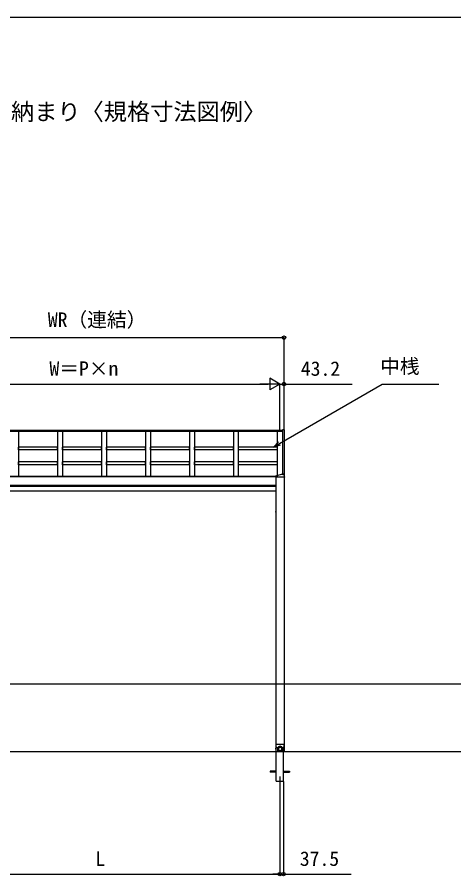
# Model space of a CAD drawing. Units: millimetres, scale not verified. Extents: x -10500 to 10500, y -15600 to 15524.
# Drawn here: x -2326 to 2194, y 6120 to 15000 of the extents above; entities that cross this region are included whole.
import ezdxf
from ezdxf.enums import TextEntityAlignment as Align

# ---------------------------------------------------------------- set-up
doc = ezdxf.new("R2010")
doc.units = ezdxf.units.MM
doc.header["$LTSCALE"] = 80
for name, color, linetype in [('0-2_USER1', 3, 'Continuous'), ('0-3_YKK_12', 2, 'Continuous'), ('0-4_YKK_A1', 4, 'Continuous'), ('0-5_YKK_D', 6, 'Continuous'), ('0-6_YKK_ZWAK', 7, 'Continuous')]:
    doc.layers.add(name, color=color, linetype=linetype)
doc.styles.add('ＭＳ ゴシック', font='')
doc.styles.get('ＭＳ ゴシック').set_extended_font_data('MS Gothic')

msp = doc.modelspace()

# ---------------------------------------------------------------- linework, layer by layer
at = {"layer": '0-3_YKK_12'}
msp.add_line((393.2, 7147.5), (393.2, 7047.5), dxfattribs=at)
at = {"layer": '0-4_YKK_A1'}
for p, q in [((420.2, 10725.73), (-3183.3, 10725.73)), ((420.2, 10718.79), (-3183.3, 10718.79)), ((420.2, 10713.55), (-3183.3, 10713.55)), ((-2311.8, 10713.55), (-2311.8, 10250.83)), ((-1906.8, 10713.55), (-1906.8, 10250.83)), ((-1856.8, 10713.55), (-1856.8, 10250.83)), ((-1451.8, 10713.55), (-1451.8, 10250.83)), ((-1401.8, 10713.55), (-1401.8, 10250.83)), ((-996.8, 10713.55), (-996.8, 10250.83)), ((-946.8, 10713.55), (-946.8, 10250.83)), ((-541.8, 10713.55), (-541.8, 10250.83)), ((-491.8, 10713.55), (-491.8, 10250.83)), ((-86.8, 10713.55), (-86.8, 10250.83)), ((-36.8, 10713.55), (-36.8, 10250.83)), ((368.2, 10261.05), (368.2, 10713.55)), ((420.2, 10733.36), (420.2, 10273.29)), ((436.4, 10733.36), (420.2, 10733.36)), ((436.4, 10733.36), (436.4, 10273.29)), ((350.2, 10247.03), (-3226.8, 10247.03)), ((350.2, 10245), (-3226.8, 10245)), ((350.2, 10250.83), (-3204.3, 10250.83)), ((350.2, 10255.93), (411.2, 10273.29)), ((350.2, 10244.58), (350.2, 10255.93)), ((351.1, 10243.91), (350.61, 10244.41)), ((350.7, 10243.91), (350.7, 7404)), ((440.7, 10243.91), (350.7, 10243.91)), ((351.2, 10246.37), (440.2, 10246.37)), ((351.2, 10244.41), (440.2, 10244.41)), ((352.22, 10243.91), (351.73, 10244.41)), ((353.35, 10243.91), (352.85, 10244.41)), ((354.47, 10243.91), (353.98, 10244.41)), ((355.59, 10243.91), (355.1, 10244.41)), ((355.3, 10249.79), (355.3, 10250.23)), ((356.71, 10243.91), (356.22, 10244.41)), ((357.84, 10243.91), (357.34, 10244.41)), ((358.96, 10243.91), (358.47, 10244.41)), ((358.75, 10251.5), (358.75, 10251.81)), ((360.08, 10243.91), (359.59, 10244.41)), ((360.71, 10251.21), (360.71, 10251.51)), ((361.2, 10243.91), (360.71, 10244.41)), ((361.69, 10251.21), (361.69, 10251.51)), ((362.33, 10243.91), (361.83, 10244.41)), ((363.45, 10243.91), (362.96, 10244.41)), ((363.65, 10251.81), (363.65, 10251.5)), ((364.57, 10243.91), (364.08, 10244.41)), ((365.69, 10243.91), (365.2, 10244.41)), ((366.82, 10243.91), (366.32, 10244.41)), ((367.1, 10249.79), (367.1, 10250.23)), ((367.94, 10243.91), (367.45, 10244.41)), ((369.06, 10243.91), (368.57, 10244.41)), ((370.18, 10243.91), (369.69, 10244.41)), ((371.31, 10243.91), (370.81, 10244.41)), ((372.43, 10243.91), (371.94, 10244.41)), ((373.55, 10243.91), (373.06, 10244.41)), ((374.67, 10243.91), (374.18, 10244.41)), ((375.8, 10243.91), (375.3, 10244.41)), ((376.92, 10243.91), (376.43, 10244.41)), ((378.04, 10243.91), (377.55, 10244.41)), ((379.16, 10243.91), (378.67, 10244.41)), ((380.29, 10243.91), (379.79, 10244.41)), ((381.41, 10243.91), (380.92, 10244.41)), ((382.53, 10243.91), (382.04, 10244.41)), ((383.65, 10243.91), (383.16, 10244.41)), ((384.78, 10243.91), (384.28, 10244.41)), ((385.9, 10243.91), (385.41, 10244.41)), ((387.02, 10243.91), (386.53, 10244.41)), ((388.14, 10243.91), (387.65, 10244.41)), ((389.27, 10243.91), (388.77, 10244.41)), ((390.39, 10243.91), (389.9, 10244.41)), ((391.51, 10243.91), (391.02, 10244.41)), ((392.63, 10243.91), (392.14, 10244.41)), ((393.76, 10243.91), (393.26, 10244.41)), ((394.88, 10243.91), (394.39, 10244.41)), ((396, 10243.91), (395.51, 10244.41)), ((397.12, 10243.91), (396.63, 10244.41)), ((398.25, 10243.91), (397.75, 10244.41)), ((399.37, 10243.91), (398.88, 10244.41)), ((400.49, 10243.91), (400, 10244.41)), ((401.61, 10243.91), (401.12, 10244.41)), ((402.74, 10243.91), (402.24, 10244.41)), ((403.86, 10243.91), (403.37, 10244.41)), ((404.98, 10243.91), (404.49, 10244.41)), ((406.1, 10243.91), (405.61, 10244.41)), ((407.23, 10243.91), (406.73, 10244.41)), ((408.35, 10243.91), (407.86, 10244.41)), ((409.47, 10243.91), (408.98, 10244.41)), ((410.59, 10243.91), (410.1, 10244.41)), ((411.2, 10273.29), (426.24, 10273.29)), ((411.72, 10243.91), (411.22, 10244.41)), ((412.84, 10243.91), (412.35, 10244.41)), ((413.96, 10243.91), (413.47, 10244.41)), ((415.08, 10243.91), (414.59, 10244.41)), ((416.21, 10243.91), (415.71, 10244.41)), ((417.33, 10243.91), (416.84, 10244.41)), ((418.45, 10243.91), (417.96, 10244.41)), ((419.57, 10243.91), (419.08, 10244.41)), ((420.7, 10243.91), (420.2, 10244.41)), ((421.82, 10243.91), (421.33, 10244.41)), ((422.94, 10243.91), (422.45, 10244.41)), ((424.06, 10243.91), (423.57, 10244.41)), ((424.3, 10271.5), (424.3, 10271.93)), ((425.19, 10243.91), (424.69, 10244.41)), ((426.31, 10243.91), (425.82, 10244.41)), ((427.43, 10243.91), (426.94, 10244.41)), ((427.75, 10273.21), (427.75, 10273.51)), ((428.55, 10243.91), (428.06, 10244.41)), ((429.68, 10243.91), (429.19, 10244.41)), ((429.71, 10272.91), (429.71, 10273.22)), ((430.8, 10243.91), (430.31, 10244.41)), ((430.69, 10272.91), (430.69, 10273.22)), ((431.92, 10243.91), (431.43, 10244.41)), ((433.05, 10243.91), (432.55, 10244.41)), ((432.65, 10273.51), (432.65, 10273.21)), ((434.17, 10243.91), (433.68, 10244.41)), ((434.16, 10273.29), (440.2, 10273.29)), ((435.29, 10243.91), (434.8, 10244.41)), ((436.41, 10243.91), (435.92, 10244.41)), ((436.1, 10271.5), (436.1, 10271.93)), ((437.54, 10243.91), (437.04, 10244.41)), ((438.66, 10243.91), (438.17, 10244.41)), ((439.78, 10243.91), (439.29, 10244.41)), ((440.9, 10243.91), (440.41, 10244.41)), ((440.7, 7404), (440.7, 10243.91)), ((441.2, 10244.58), (441.2, 10273.12)), ((350.7, 10155), (-3226.8, 10155)), ((350.7, 10144.22), (-3226.8, 10144.22)), ((350.7, 10097.5), (-3204.3, 10097.5)), ((350.11, 9888.6), (348.96, 9888.4)), ((350.11, 9879.4), (348.96, 9879.6)), ((350.11, 9879.4), (350.11, 9888.6)), ((350.11, 9888.6), (350.7, 9888.5)), ((350.11, 9879.4), (350.7, 9879.5)), ((350.7, 9879.5), (350.7, 9888.5)), ((7341.43, 8102.5), (-9076.45, 8102.5)), ((352.2, 7472), (357.2, 7477)), ((434.2, 7477), (357.2, 7477)), ((434.2, 7477), (439.2, 7472)), ((439.2, 7404), (439.2, 7472)), ((7341.43, 7402.5), (-9076.45, 7402.5)), ((350.11, 7438.6), (348.96, 7438.4)), ((350.11, 7429.4), (348.96, 7429.6)), ((350.11, 7429.4), (350.11, 7438.6)), ((350.11, 7438.6), (350.7, 7438.5)), ((350.11, 7429.4), (350.7, 7429.5)), ((350.7, 7429.5), (350.7, 7438.5)), ((350.7, 7404), (372.2, 7404)), ((355.7, 7404), (355.7, 7402.5)), ((355.7, 7097.5), (355.7, 7402.5)), ((359.47, 7446.59), (358.65, 7446.59)), ((375.7, 7431.95), (375.7, 7433.78)), ((415.7, 7433.78), (415.7, 7431.95)), ((418.7, 7440.02), (418.7, 7433.78)), ((418.7, 7433.78), (418.7, 7432.91)), ((419.2, 7435.2), (419.2, 7404)), ((419.2, 7404), (439.2, 7404)), ((440.7, 7404), (419.2, 7404)), ((429.47, 7446.59), (428.65, 7446.59)), ((430.7, 7404), (430.7, 7402.5)), ((430.7, 7097.5), (430.7, 7402.5)), ((355.7, 7202), (293.2, 7202)), ((293.2, 7202), (293.2, 7193)), ((355.7, 7193), (293.2, 7193)), ((430.7, 7202), (493.2, 7202)), ((430.7, 7193), (493.2, 7193)), ((493.2, 7202), (493.2, 7193)), ((355.7, 7097.5), (430.7, 7097.5))]:
    msp.add_line(p, q, dxfattribs=at)
for points in [[(-1907.3, 10525.17), (-1907.3, 10553.9), (-2311.3, 10553.9)], [(-1907.3, 10525.17), (-2311.3, 10525.17), (-2311.3, 10553.9)], [(-1452.3, 10525.17), (-1452.3, 10553.9), (-1856.3, 10553.9)], [(-1452.3, 10525.17), (-1856.3, 10525.17), (-1856.3, 10553.9)], [(-997.3, 10525.17), (-997.3, 10553.9), (-1401.3, 10553.9)], [(-997.3, 10525.17), (-1401.3, 10525.17), (-1401.3, 10553.9)], [(-542.3, 10525.17), (-542.3, 10553.9), (-946.3, 10553.9)], [(-542.3, 10525.17), (-946.3, 10525.17), (-946.3, 10553.9)], [(-87.3, 10525.17), (-87.3, 10553.9), (-491.3, 10553.9)], [(-87.3, 10525.17), (-491.3, 10525.17), (-491.3, 10553.9)], [(367.7, 10525.17), (367.7, 10553.9), (-36.3, 10553.9)], [(367.7, 10525.17), (-36.3, 10525.17), (-36.3, 10553.9)], [(-1907.3, 10371.31), (-1907.3, 10400.05), (-2311.3, 10400.05)], [(-1907.3, 10371.31), (-2311.3, 10371.31), (-2311.3, 10400.05)], [(-1452.3, 10371.31), (-1452.3, 10400.05), (-1856.3, 10400.05)], [(-1452.3, 10371.31), (-1856.3, 10371.31), (-1856.3, 10400.05)], [(-997.3, 10371.31), (-997.3, 10400.05), (-1401.3, 10400.05)], [(-997.3, 10371.31), (-1401.3, 10371.31), (-1401.3, 10400.05)], [(-542.3, 10371.31), (-542.3, 10400.05), (-946.3, 10400.05)], [(-542.3, 10371.31), (-946.3, 10371.31), (-946.3, 10400.05)], [(-87.3, 10371.31), (-87.3, 10400.05), (-491.3, 10400.05)], [(-87.3, 10371.31), (-491.3, 10371.31), (-491.3, 10400.05)], [(367.7, 10371.31), (367.7, 10400.05), (-36.3, 10400.05)], [(367.7, 10371.31), (-36.3, 10371.31), (-36.3, 10400.05)], [(359.73, 10251.71), (359.86, 10251.73), (360, 10251.74), (360.13, 10251.74), (360.27, 10251.73), (360.4, 10251.71), (360.53, 10251.68), (360.65, 10251.62), (360.71, 10251.51)], [(361.69, 10251.51), (361.75, 10251.62), (361.87, 10251.68), (362, 10251.71), (362.13, 10251.73), (362.27, 10251.74), (362.4, 10251.74), (362.54, 10251.73), (362.67, 10251.71)], [(428.73, 10273.42), (428.86, 10273.44), (429, 10273.45), (429.13, 10273.45), (429.27, 10273.44), (429.4, 10273.42), (429.53, 10273.38), (429.65, 10273.32), (429.71, 10273.22)], [(430.69, 10273.22), (430.75, 10273.32), (430.87, 10273.38), (431, 10273.42), (431.13, 10273.44), (431.27, 10273.45), (431.4, 10273.45), (431.54, 10273.44), (431.67, 10273.42)], [(352.2, 7472), (352.2, 7404), (372.2, 7404), (372.2, 7435.2)], [(358.65, 7446.59), (358.65, 7447.41), (359.47, 7447.41)], [(360.29, 7448.23), (360.29, 7449.05), (361.11, 7449.05), (361.11, 7448.23)], [(361.11, 7445.77), (361.11, 7444.95), (360.29, 7444.95), (360.29, 7445.77)], [(361.93, 7447.41), (362.75, 7447.41), (362.75, 7446.59), (361.93, 7446.59)], [(405.68, 7412.27), (404.23, 7411.63), (402.73, 7411.1), (401.2, 7410.67), (399.65, 7410.34), (398.08, 7410.12), (396.49, 7410.01), (394.91, 7410.01), (393.32, 7410.12), (391.75, 7410.34), (390.2, 7410.67), (388.67, 7411.1), (387.17, 7411.63), (385.72, 7412.27), (384.32, 7413), (382.96, 7413.83), (381.67, 7414.75), (380.45, 7415.76), (379.3, 7416.85), (378.22, 7418.02), (377.23, 7419.25), (376.33, 7420.56), (375.52, 7421.92), (374.81, 7423.33), (374.2, 7424.79), (373.68, 7426.28), (373.28, 7427.81), (372.98, 7429.37), (372.79, 7430.94), (372.7, 7432.52), (372.73, 7434.1), (372.87, 7435.67), (373.11, 7437.24), (373.47, 7438.78), (373.93, 7440.29), (374.49, 7441.77), (375.15, 7443.21), (375.92, 7444.6), (376.77, 7445.93), (377.72, 7447.2)], [(372.7, 7432.91), (372.7, 7433.78), (372.7, 7440.02)], [(403.18, 7412.94), (401.73, 7412.46), (400.25, 7412.08), (398.75, 7411.81), (397.23, 7411.65), (395.7, 7411.59), (394.17, 7411.65), (392.65, 7411.81), (391.15, 7412.08), (389.67, 7412.46), (388.22, 7412.94), (386.81, 7413.52), (385.44, 7414.2), (384.13, 7414.98), (382.88, 7415.85), (381.69, 7416.8), (380.57, 7417.84), (379.53, 7418.95), (378.57, 7420.14), (377.7, 7421.39), (376.92, 7422.7), (376.23, 7424.06), (375.65, 7425.46), (375.17, 7426.91), (374.79, 7428.38), (374.52, 7429.88), (374.35, 7431.39), (374.3, 7432.91), (374.35, 7434.43), (374.52, 7435.95), (374.79, 7437.44), (375.17, 7438.92), (375.65, 7440.36), (376.23, 7441.77), (376.92, 7443.13), (377.7, 7444.44), (378.57, 7445.69), (379.53, 7446.87), (380.57, 7447.99), (381.69, 7449.02)], [(395.7, 7451.88), (394.22, 7451.82), (392.75, 7451.66), (391.3, 7451.39), (389.87, 7451.01), (388.48, 7450.53), (387.12, 7449.95), (385.81, 7449.27), (384.55, 7448.49), (383.35, 7447.63), (382.23, 7446.68), (381.17, 7445.65), (380.2, 7444.54), (379.31, 7443.36), (378.5, 7442.13), (377.8, 7440.83), (377.19, 7439.49), (376.68, 7438.11), (376.27, 7436.69), (375.98, 7435.25), (375.79, 7433.79), (375.7, 7432.32), (375.73, 7430.85), (375.87, 7429.38), (376.11, 7427.93), (376.46, 7426.5), (376.92, 7425.1), (377.48, 7423.74), (378.14, 7422.42), (378.89, 7421.15), (379.74, 7419.95), (380.67, 7418.81), (381.69, 7417.74), (382.78, 7416.74), (383.94, 7415.83), (385.17, 7415.01), (386.46, 7414.29), (387.79, 7413.65), (389.17, 7413.12), (390.58, 7412.69)], [(377.72, 7447.2), (378.75, 7448.4), (379.86, 7449.53), (381.05, 7450.58), (382.31, 7451.54), (383.63, 7452.42), (385.01, 7453.2), (386.44, 7453.89), (387.92, 7454.47), (389.43, 7454.96), (390.97, 7455.34), (392.53, 7455.61), (394.11, 7455.77), (395.7, 7455.82)], [(381.69, 7449.02), (382.88, 7449.98), (384.13, 7450.85), (385.44, 7451.62), (386.81, 7452.3), (388.22, 7452.89), (389.67, 7453.37), (391.15, 7453.74), (392.65, 7454.01), (394.17, 7454.18), (395.7, 7454.23)], [(390.58, 7412.69), (392.03, 7412.37), (393.49, 7412.15), (394.96, 7412.04), (396.44, 7412.04), (397.91, 7412.15), (399.38, 7412.37), (400.82, 7412.69), (402.23, 7413.12), (403.61, 7413.65), (404.94, 7414.29), (406.23, 7415.01), (407.46, 7415.83), (408.62, 7416.74), (409.71, 7417.74), (410.73, 7418.81), (411.66, 7419.95), (412.51, 7421.15), (413.26, 7422.42), (413.92, 7423.74), (414.48, 7425.1), (414.94, 7426.5), (415.29, 7427.93), (415.53, 7429.38), (415.67, 7430.85), (415.7, 7432.32), (415.62, 7433.79), (415.42, 7435.25), (415.13, 7436.69), (414.72, 7438.11), (414.21, 7439.49), (413.6, 7440.83), (412.9, 7442.13), (412.1, 7443.36), (411.2, 7444.54), (410.23, 7445.65), (409.17, 7446.68), (408.05, 7447.63), (406.85, 7448.49), (405.59, 7449.27)], [(395.7, 7455.82), (397.29, 7455.77), (398.87, 7455.61), (400.43, 7455.34), (401.97, 7454.96), (403.48, 7454.47), (404.96, 7453.89), (406.39, 7453.2), (407.77, 7452.42), (409.09, 7451.54), (410.35, 7450.58), (411.54, 7449.53), (412.65, 7448.4), (413.68, 7447.2), (414.63, 7445.93), (415.49, 7444.6), (416.25, 7443.21), (416.91, 7441.77), (417.47, 7440.29), (417.93, 7438.78), (418.29, 7437.24), (418.53, 7435.67), (418.67, 7434.1), (418.7, 7432.52), (418.61, 7430.94), (418.42, 7429.37), (418.12, 7427.81), (417.72, 7426.28), (417.21, 7424.79), (416.59, 7423.33), (415.88, 7421.92), (415.07, 7420.56), (414.17, 7419.25), (413.18, 7418.02), (412.1, 7416.85), (410.95, 7415.76), (409.73, 7414.75), (408.44, 7413.83), (407.09, 7413), (405.68, 7412.27)], [(395.7, 7454.23), (397.23, 7454.18), (398.75, 7454.01), (400.25, 7453.74), (401.73, 7453.37), (403.18, 7452.89), (404.59, 7452.3), (405.96, 7451.62), (407.27, 7450.85), (408.53, 7449.98), (409.71, 7449.02), (410.83, 7447.99), (411.87, 7446.87), (412.83, 7445.69), (413.7, 7444.44), (414.48, 7443.13), (415.17, 7441.77), (415.75, 7440.36), (416.23, 7438.92), (416.61, 7437.44), (416.88, 7435.95), (417.05, 7434.43), (417.1, 7432.91), (417.05, 7431.39), (416.88, 7429.88), (416.61, 7428.38), (416.23, 7426.91), (415.75, 7425.46), (415.17, 7424.06), (414.48, 7422.7), (413.7, 7421.39), (412.83, 7420.14), (411.87, 7418.95), (410.83, 7417.84), (409.71, 7416.8), (408.53, 7415.85), (407.27, 7414.98), (405.96, 7414.2), (404.59, 7413.52), (403.18, 7412.94)], [(405.59, 7449.27), (404.28, 7449.95), (402.93, 7450.53), (401.53, 7451.01), (400.1, 7451.39), (398.65, 7451.66), (397.18, 7451.82), (395.7, 7451.88)], [(428.65, 7446.59), (428.65, 7447.41), (429.47, 7447.41)], [(430.29, 7448.23), (430.29, 7449.05), (431.11, 7449.05), (431.11, 7448.23)], [(431.11, 7445.77), (431.11, 7444.95), (430.29, 7444.95), (430.29, 7445.77)], [(431.93, 7447.41), (432.75, 7447.41), (432.75, 7446.59), (431.93, 7446.59)]]:
    msp.add_lwpolyline(points, dxfattribs=at)
msp.add_lwpolyline([(350.2, 10244.41), (441.2, 10244.41), (441.2, 10243.91), (350.2, 10243.91)], close=True, dxfattribs=at)
for centre, radius in [((360.7, 7447), 3.75), ((395.7, 7431.56), 19.62), ((395.7, 7431.56), 18.38), ((430.7, 7447), 3.75)]:
    msp.add_circle(centre, radius, dxfattribs=at)
for centre, radius, start, end in [((354.82, 9884), 7.65, 149.36409, 210.63591), ((349.15, 9887.36), 1.06, 100, 149.36409), ((349.15, 9880.64), 1.06, 210.63591, 260), ((354.82, 7434), 7.65, 149.36409, 210.63591), ((349.15, 7437.36), 1.06, 100, 149.36409), ((349.15, 7430.64), 1.06, 210.63591, 260), ((359.47, 7448.23), 0.82, 270, 0), ((359.47, 7445.77), 0.82, 0, 90), ((361.93, 7448.23), 0.82, 180, 270), ((361.93, 7445.77), 0.82, 90, 180), ((395.7, 7435.2), 23.5, 0, 180), ((395.59, 7433.8), 21.29, 181.20239, 231.40325), ((395.66, 7433.75), 19.96, 89.88698, 179.89458), ((395.7, 7434.02), 18.4, 183.8535, 356.1465), ((395.74, 7433.75), 19.96, 0.10542, 90.11302), ((395.81, 7433.8), 21.29, 308.59851, 358.79585), ((429.47, 7448.23), 0.82, 270, 0), ((429.47, 7445.77), 0.82, 0, 90), ((431.93, 7448.23), 0.82, 180, 270), ((431.93, 7445.77), 0.82, 90, 180)]:
    msp.add_arc(centre, radius, start, end, dxfattribs=at)
for centre, major_axis, ratio, start_param, end_param in [((351.2, 10246.55), (-1, 0), 0.173648, 6.2831853, 7.8539816), ((351.2, 10244.58), (-1, 0), 0.173648, 6.2831853, 7.8539816), ((361.2, 10249.79), (-5.9, 0), 0.310816, 0, 3.1415927), ((361.2, 10245.29), (8.02, 0), 0.85381, 1.7551906, 1.8813492), ((361.2, 10244.98), (-8.02, 0), 0.85381, 4.8967832, 5.0229419), ((361.2, 10244.37), (-8.02, 0), 0.85381, 4.6512338, 4.7735441), ((361.2, 10245.29), (-8.02, 0), 0.85381, 4.4018361, 4.5279947), ((361.2, 10244.98), (8.02, 0), 0.85381, 1.2602434, 1.3864021), ((430.2, 10271.5), (-5.9, 0), 0.310816, 0, 3.1415927), ((430.2, 10266.99), (8.02, 0), 0.85381, 1.7551906, 1.8813492), ((430.2, 10266.69), (-8.02, 0), 0.85381, 4.8967832, 5.0229419), ((430.2, 10266.08), (-8.02, 0), 0.85381, 4.6512338, 4.7735441), ((430.2, 10266.99), (-8.02, 0), 0.85381, 4.4018361, 4.5279947), ((430.2, 10266.69), (8.02, 0), 0.85381, 1.2602434, 1.3864021), ((440.2, 10273.12), (1, 0), 0.173648, 6.2831853, 7.8539816), ((440.2, 10246.55), (1, 0), 0.173648, 4.712389, 6.2831853), ((440.2, 10244.58), (1, 0), 0.173648, 4.712389, 6.2831853)]:
    msp.add_ellipse(centre, major_axis=major_axis, ratio=ratio, start_param=start_param, end_param=end_param, dxfattribs=at)
for centre in [(361.2, 10250.23), (430.2, 10271.93)]:
    msp.add_ellipse(centre, major_axis=(-5.9, 0), ratio=0.310816, dxfattribs=at)
at = {"layer": '0-5_YKK_D'}
for p, q in [((-3209.3, 11685.73), (436.4, 11685.73)), ((436.4, 10734.36), (436.4, 11686.73)), ((-3126.8, 11205.73), (273.2, 11205.73)), ((393.2, 11205.73), (185.35, 11205.73)), ((393.2, 11205.73), (289.28, 11265.73)), ((289.28, 11265.73), (289.28, 11145.73)), ((393.2, 11205.73), (289.28, 11145.73)), ((393.2, 11205.73), (321.2, 11205.73)), ((393.2, 10726.73), (393.2, 11206.73)), ((393.2, 10726.73), (393.2, 11206.73)), ((393.2, 11205.73), (436.4, 11205.73)), ((436.4, 10734.36), (436.4, 11206.73)), ((436.4, 11205.73), (1140.26, 11205.73)), ((393.2, 7046.5), (393.2, 6136.5)), ((393.2, 7046.5), (393.2, 6136.5)), ((430.7, 7096.5), (430.7, 6136.5)), ((-3246.8, 6137.5), (393.2, 6137.5)), ((393.2, 6137.5), (321.2, 6137.5)), ((393.2, 6137.5), (430.7, 6137.5)), ((430.7, 6137.5), (1129.93, 6137.5))]:
    msp.add_line(p, q, dxfattribs=at)
for points in [[(325.78, 10553.9), (388.14, 10589.9), (1450.89, 11203.48), (2037.54, 11203.48)], [(397.78, 10573.19), (325.78, 10553.9), (378.49, 10606.61)]]:
    msp.add_lwpolyline(points, dxfattribs=at)
for centre in [(436.4, 11685.73), (436.4, 11205.73), (393.2, 6137.5), (393.2, 6137.5), (430.7, 6137.5)]:
    msp.add_circle(centre, 18, dxfattribs=at)
at = {"layer": '0-6_YKK_ZWAK'}
msp.add_line((-10500, 14999.5), (10500, 14999.5), dxfattribs=at)

# ---------------------------------------------------------------- texts
at = {"layer": '0-2_USER1', "style": 'ＭＳ ゴシック'}
msp.add_text('■ソラリア テラス囲い 木調ガーデンルームタイプ 部分囲いデッキ納まり〈規格寸法図例〉', height=176, dxfattribs=at).set_placement((-9710.45, 13880.95), align=Align.BOTTOM_LEFT)
at = {"layer": '0-5_YKK_D', "style": 'ＭＳ ゴシック'}
for s, p in [('WR（連結）', (-2008.3, 11751.23)), ('中桟', (1430.97, 11269.54)), ('W＝P×n', (-1991.86, 11245.73)), ('43.2', (609.97, 11245.73)), ('L', (-1516.63, 6177.5)), ('37.5', (599.63, 6177.5))]:
    msp.add_text(s, height=149.6, dxfattribs=at).set_placement(p, align=Align.BOTTOM_LEFT)

doc.saveas('drawing.dxf')
